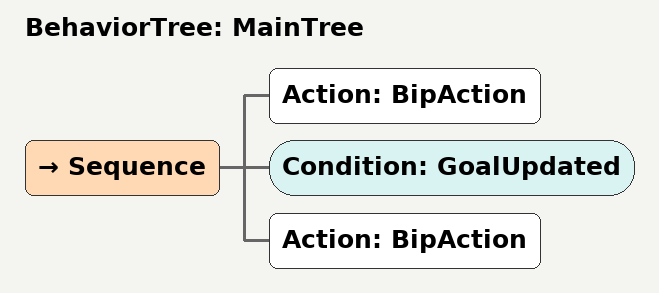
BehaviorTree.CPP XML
<?xml version="1.0"?>
<root main_tree_to_execute="MainTree">
    <BehaviorTree ID="MainTree">
        <Sequence>
            <Action ID="BipAction"/>
            <Condition ID="GoalUpdated"/>
            <Action ID="BipAction"/>
        </Sequence>
    </BehaviorTree>
</root>
